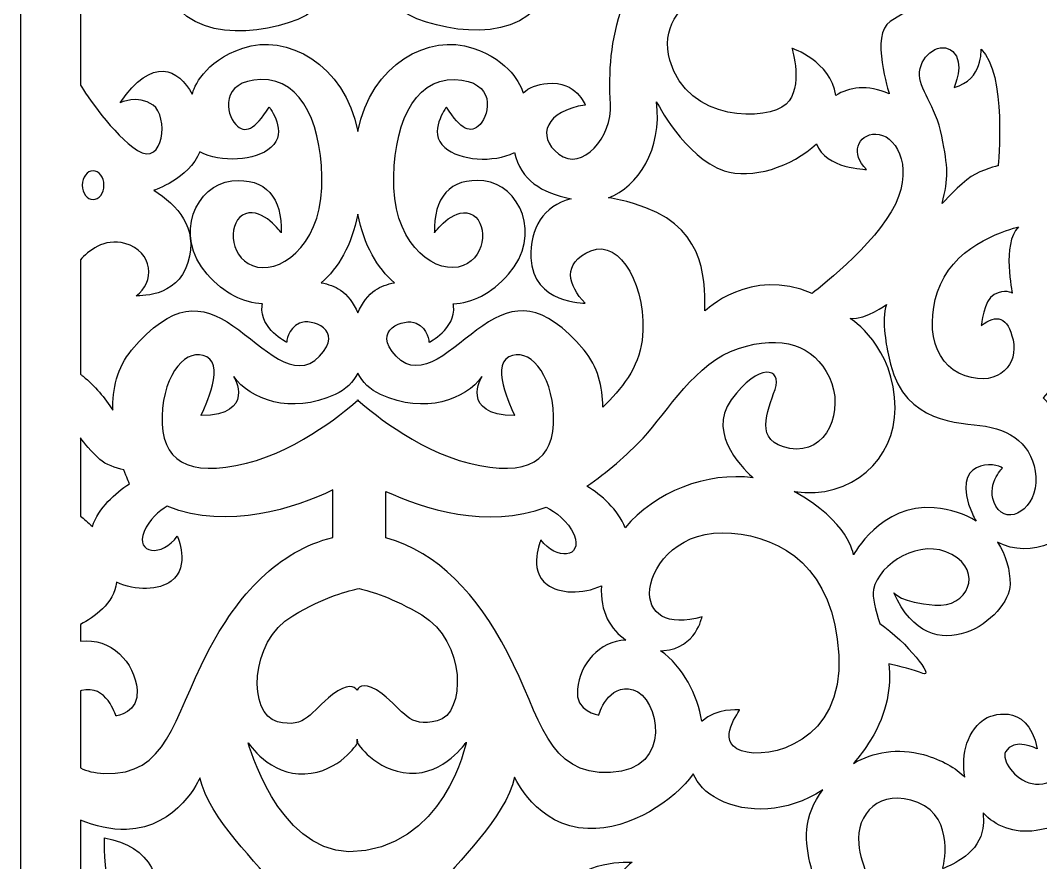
# Model space of a CAD drawing. Header units: centimetres. Extents: x 22.81 to 27, y 0.08 to 9.
# Drawn here: x 22.814 to 24.479, y 6.21 to 7.585 of the extents above; entities that cross this region are included whole.
import ezdxf

# ---------------------------------------------------------------- set-up
doc = ezdxf.new("R2010")
doc.units = ezdxf.units.CM
doc.header["$MEASUREMENT"] = 0
doc.layers.add('layer 1', color=7, linetype='Continuous')

msp = doc.modelspace()

# ---------------------------------------------------------------- linework, layer by layer
at = {"layer": 'layer 1', "color": 250}
for points, knots in [([(26.99976, 0.08294), (26.99976, 0.08294), (22.81369, 0.08294), (22.81369, 0.08294), (22.81369, 0.08294), (22.81369, 0.08294), (22.81369, 9.00077), (22.81369, 9.00077), (22.81369, 9.00077), (22.81369, 9.00077), (26.99976, 9.00077), (26.99976, 9.00077), (26.99976, 9.00077), (26.99976, 9.00077), (26.99976, 0.08294), (26.99976, 0.08294)], [0, 0, 0, 0, 0.2, 0.2, 0.2, 0.2, 0.4, 0.4, 0.4, 0.4, 0.6, 0.6, 0.6, 0.6, 1, 1, 1, 1]), ([(22.91161, 7.47896), (22.91161, 7.47896), (22.91161, 7.68213), (22.91161, 7.68213), (22.91161, 7.68213), (22.9335, 7.67986), (22.99877, 7.67791), (23.02448, 7.73069), (23.02448, 7.73069), (23.05558, 7.79457), (23.0259, 7.85343), (22.95096, 7.86595), (22.95096, 7.86595), (22.95096, 7.86595), (22.94955, 7.8384), (22.95661, 7.78831), (22.95661, 7.78831), (22.96071, 7.75928), (22.93444, 7.74748), (22.91161, 7.7427), (22.91161, 7.7427), (22.91161, 7.7427), (22.91161, 7.89514), (22.91161, 7.89514), (22.91161, 7.89514), (22.93562, 7.88502), (22.96149, 7.87897), (22.98708, 7.87979), (22.98708, 7.87979), (23.07146, 7.8825), (23.10674, 7.96406), (23.10674, 7.96406), (23.10674, 7.96406), (23.12207, 7.8961), (23.20032, 7.8268), (23.23868, 7.77514), (23.23868, 7.77514), (23.27703, 7.72349), (23.25402, 7.65962), (23.18498, 7.63516), (23.18498, 7.63516), (23.11593, 7.6107), (23.09446, 7.70447), (23.12975, 7.72078), (23.12975, 7.72078), (23.16503, 7.73709), (23.18498, 7.71535), (23.18498, 7.71535), (23.18498, 7.71535), (23.18498, 7.71535), (23.18651, 7.76563), (23.14663, 7.77921), (23.14663, 7.77921), (23.10674, 7.79281), (23.03462, 7.78737), (23.04537, 7.66913), (23.04537, 7.66913), (23.05611, 7.55089), (23.18651, 7.55497), (23.2663, 7.58624), (23.2663, 7.58624), (23.34608, 7.61749), (23.3476, 7.75612), (23.3476, 7.76698), (23.3476, 7.76698), (23.3476, 7.77787), (23.37368, 7.77378), (23.37368, 7.77378), (23.37368, 7.77378), (23.37368, 7.77378), (23.37343, 7.77467), (23.37343, 7.77467), (23.37343, 7.77467), (23.3769, 7.77359), (23.37942, 7.77165), (23.37942, 7.76829), (23.37942, 7.76829), (23.37942, 7.75743), (23.38095, 7.61879), (23.46073, 7.58754), (23.46073, 7.58754), (23.54051, 7.55628), (23.67091, 7.55219), (23.68164, 7.67043), (23.68164, 7.67043), (23.69239, 7.78868), (23.62029, 7.79411), (23.5804, 7.78052), (23.5804, 7.78052), (23.54051, 7.76694), (23.54204, 7.71664), (23.54204, 7.71664), (23.54204, 7.71664), (23.54204, 7.71664), (23.56198, 7.7384), (23.59726, 7.72209), (23.59726, 7.72209), (23.63255, 7.70576), (23.61107, 7.61199), (23.54204, 7.63644), (23.54204, 7.63644), (23.473, 7.66093), (23.44999, 7.72481), (23.48834, 7.77645), (23.48834, 7.77645), (23.52669, 7.82809), (23.60494, 7.8974), (23.62029, 7.96535), (23.62029, 7.96535), (23.62029, 7.96535), (23.65558, 7.88381), (23.73994, 7.88109), (23.73994, 7.88109), (23.80945, 7.87885), (23.88106, 7.92734), (23.91185, 7.97033), (23.91185, 7.97033), (23.91878, 7.95439), (23.9318, 7.93944), (23.95349, 7.92846), (23.95349, 7.92846), (24.00359, 7.90311), (24.07712, 7.90659), (24.14057, 7.95656), (24.14057, 7.95656), (24.1155, 7.9327), (24.09936, 7.90227), (24.09721, 7.87339), (24.09721, 7.87339), (24.09408, 7.8311), (24.10993, 7.78844), (24.12297, 7.76133), (24.12297, 7.76133), (24.07796, 7.7621), (24.02959, 7.75619), (23.98082, 7.74154), (23.98082, 7.74154), (23.94306, 7.73021), (23.90827, 7.71484), (23.87905, 7.69676), (23.87905, 7.69676), (23.86114, 7.69711), (23.8018, 7.70137), (23.78563, 7.74107), (23.78563, 7.74107), (23.76649, 7.78798), (23.81211, 7.81927), (23.81211, 7.81927), (23.81211, 7.81927), (23.81211, 7.81927), (23.72088, 7.82448), (23.70618, 7.77105), (23.70618, 7.77105), (23.69202, 7.71966), (23.72685, 7.65142), (23.82505, 7.6532), (23.82505, 7.6532), (23.81197, 7.63892), (23.80226, 7.62385), (23.79672, 7.60837), (23.79672, 7.60837), (23.77676, 7.55263), (23.7737, 7.50099), (23.77676, 7.44799), (23.77676, 7.44799), (23.77984, 7.39499), (23.73074, 7.33656), (23.69239, 7.36644), (23.69239, 7.36644), (23.65403, 7.39634), (23.67244, 7.43712), (23.73535, 7.44662), (23.73535, 7.44662), (23.73535, 7.44662), (23.72154, 7.48605), (23.67398, 7.48196), (23.67398, 7.48196), (23.65698, 7.48051), (23.64373, 7.47523), (23.6341, 7.46625), (23.6341, 7.46625), (23.63009, 7.47936), (23.6132, 7.51875), (23.5521, 7.53959), (23.5521, 7.53959), (23.4814, 7.56367), (23.38577, 7.51414), (23.36442, 7.40331), (23.36442, 7.40331), (23.34305, 7.51414), (23.24745, 7.56367), (23.17676, 7.53959), (23.17676, 7.53959), (23.11214, 7.51756), (23.09701, 7.4748), (23.09418, 7.46428), (23.09418, 7.46428), (23.07179, 7.50551), (23.02933, 7.52758), (22.97642, 7.45025), (22.97642, 7.45025), (22.97642, 7.45025), (23.00468, 7.46401), (23.03013, 7.4465), (23.03013, 7.4465), (23.05558, 7.42894), (23.04851, 7.34505), (23.00468, 7.37259), (23.00468, 7.37259), (22.96549, 7.39723), (22.92066, 7.4649), (22.91161, 7.47896)], [0, 0, 0, 0, 0.0185185, 0.0185185, 0.0185185, 0.0185185, 0.037037, 0.037037, 0.037037, 0.037037, 0.0555556, 0.0555556, 0.0555556, 0.0555556, 0.0740741, 0.0740741, 0.0740741, 0.0740741, 0.0925926, 0.0925926, 0.0925926, 0.0925926, 0.1111111, 0.1111111, 0.1111111, 0.1111111, 0.1296296, 0.1296296, 0.1296296, 0.1296296, 0.1481481, 0.1481481, 0.1481481, 0.1481481, 0.1666667, 0.1666667, 0.1666667, 0.1666667, 0.1851852, 0.1851852, 0.1851852, 0.1851852, 0.2037037, 0.2037037, 0.2037037, 0.2037037, 0.2222222, 0.2222222, 0.2222222, 0.2222222, 0.2407407, 0.2407407, 0.2407407, 0.2407407, 0.2592593, 0.2592593, 0.2592593, 0.2592593, 0.2777778, 0.2777778, 0.2777778, 0.2777778, 0.2962963, 0.2962963, 0.2962963, 0.2962963, 0.3148148, 0.3148148, 0.3148148, 0.3148148, 0.3333333, 0.3333333, 0.3333333, 0.3333333, 0.3518519, 0.3518519, 0.3518519, 0.3518519, 0.3703704, 0.3703704, 0.3703704, 0.3703704, 0.3888889, 0.3888889, 0.3888889, 0.3888889, 0.4074074, 0.4074074, 0.4074074, 0.4074074, 0.4259259, 0.4259259, 0.4259259, 0.4259259, 0.4444444, 0.4444444, 0.4444444, 0.4444444, 0.462963, 0.462963, 0.462963, 0.462963, 0.4814815, 0.4814815, 0.4814815, 0.4814815, 0.5, 0.5, 0.5, 0.5, 0.5185185, 0.5185185, 0.5185185, 0.5185185, 0.537037, 0.537037, 0.537037, 0.537037, 0.5555556, 0.5555556, 0.5555556, 0.5555556, 0.5740741, 0.5740741, 0.5740741, 0.5740741, 0.5925926, 0.5925926, 0.5925926, 0.5925926, 0.6111111, 0.6111111, 0.6111111, 0.6111111, 0.6296296, 0.6296296, 0.6296296, 0.6296296, 0.6481481, 0.6481481, 0.6481481, 0.6481481, 0.6666667, 0.6666667, 0.6666667, 0.6666667, 0.6851852, 0.6851852, 0.6851852, 0.6851852, 0.7037037, 0.7037037, 0.7037037, 0.7037037, 0.7222222, 0.7222222, 0.7222222, 0.7222222, 0.7407407, 0.7407407, 0.7407407, 0.7407407, 0.7592593, 0.7592593, 0.7592593, 0.7592593, 0.7777778, 0.7777778, 0.7777778, 0.7777778, 0.7962963, 0.7962963, 0.7962963, 0.7962963, 0.8148148, 0.8148148, 0.8148148, 0.8148148, 0.8333333, 0.8333333, 0.8333333, 0.8333333, 0.8518519, 0.8518519, 0.8518519, 0.8518519, 0.8703704, 0.8703704, 0.8703704, 0.8703704, 0.8888889, 0.8888889, 0.8888889, 0.8888889, 0.9074074, 0.9074074, 0.9074074, 0.9074074, 0.9259259, 0.9259259, 0.9259259, 0.9259259, 0.9444444, 0.9444444, 0.9444444, 0.9444444, 0.962963, 0.962963, 0.962963, 0.962963, 1, 1, 1, 1]), ([(24.14434, 7.46207), (24.1659, 7.476), (24.19633, 7.48028), (24.23177, 7.46495), (24.23177, 7.46495), (24.23177, 7.46495), (24.20004, 7.5622), (24.23341, 7.58306), (24.23341, 7.58306), (24.26678, 7.60392), (24.26875, 7.6022), (24.26875, 7.6022), (24.26875, 7.6022), (24.26875, 7.6022), (24.26858, 7.61073), (24.26955, 7.62262), (24.26955, 7.62262), (24.22919, 7.6388), (24.1523, 7.66577), (24.08338, 7.66795), (24.08338, 7.66795), (23.98443, 7.67107), (23.84539, 7.62202), (23.87368, 7.51975), (23.87368, 7.51975), (23.90195, 7.41746), (24.03391, 7.42061), (24.06335, 7.44774), (24.06335, 7.44774), (24.09281, 7.47487), (24.07287, 7.53904), (24.07287, 7.53904), (24.07287, 7.53904), (24.07287, 7.53904), (24.13624, 7.51883), (24.14434, 7.46207)], [0, 0, 0, 0, 0.1, 0.1, 0.1, 0.1, 0.2, 0.2, 0.2, 0.2, 0.3, 0.3, 0.3, 0.3, 0.4, 0.4, 0.4, 0.4, 0.5, 0.5, 0.5, 0.5, 0.6, 0.6, 0.6, 0.6, 0.7, 0.7, 0.7, 0.7, 0.8, 0.8, 0.8, 0.8, 1, 1, 1, 1]), ([(24.40948, 7.34744), (24.40948, 7.34744), (24.4242, 7.49863), (24.38153, 7.53774), (24.38153, 7.53774), (24.38153, 7.53774), (24.38552, 7.48796), (24.33752, 7.4751), (24.33752, 7.4751), (24.33752, 7.4751), (24.35564, 7.51604), (24.33572, 7.5337), (24.33572, 7.5337), (24.31579, 7.55134), (24.28409, 7.52969), (24.28135, 7.5008), (24.28135, 7.5008), (24.27864, 7.47192), (24.30763, 7.44703), (24.3176, 7.39567), (24.3176, 7.39567), (24.32756, 7.34431), (24.3291, 7.32775), (24.31806, 7.28576), (24.31806, 7.28576), (24.31806, 7.28576), (24.34784, 7.31798), (24.36546, 7.3297), (24.36546, 7.3297), (24.38311, 7.34142), (24.40948, 7.34744), (24.40948, 7.34744)], [0, 0, 0, 0, 0.1111111, 0.1111111, 0.1111111, 0.1111111, 0.2222222, 0.2222222, 0.2222222, 0.2222222, 0.3333333, 0.3333333, 0.3333333, 0.3333333, 0.4444444, 0.4444444, 0.4444444, 0.4444444, 0.5555556, 0.5555556, 0.5555556, 0.5555556, 0.6666667, 0.6666667, 0.6666667, 0.6666667, 0.7777778, 0.7777778, 0.7777778, 0.7777778, 1, 1, 1, 1]), ([(22.91161, 7.00743), (22.91161, 7.00743), (22.91161, 7.19402), (22.91161, 7.19402), (22.91161, 7.19402), (22.92393, 7.2076), (22.95048, 7.23025), (22.98427, 7.22073), (22.98427, 7.22073), (23.03139, 7.20746), (23.03351, 7.15623), (23.00249, 7.13535), (23.00249, 7.13535), (23.00249, 7.13535), (23.06994, 7.13062), (23.08707, 7.18943), (23.08707, 7.18943), (23.1042, 7.24824), (23.06972, 7.28242), (23.03155, 7.30748), (23.03155, 7.30748), (23.03155, 7.30748), (23.08875, 7.32571), (23.10641, 7.37043), (23.10641, 7.37043), (23.14068, 7.35162), (23.19739, 7.35555), (23.22267, 7.3772), (23.22267, 7.3772), (23.25149, 7.40192), (23.21989, 7.44307), (23.21989, 7.44307), (23.21989, 7.44307), (23.19571, 7.40603), (23.18084, 7.39863), (23.16503, 7.41507), (23.16503, 7.41507), (23.14923, 7.43154), (23.13803, 7.48611), (23.20636, 7.48812), (23.20636, 7.48812), (23.27471, 7.49015), (23.30887, 7.40943), (23.30545, 7.31159), (23.30545, 7.31159), (23.30203, 7.21371), (23.23371, 7.16831), (23.19271, 7.18446), (23.19271, 7.18446), (23.15171, 7.2006), (23.15285, 7.25911), (23.18131, 7.26921), (23.18131, 7.26921), (23.20979, 7.27929), (23.23939, 7.23792), (23.23939, 7.23792), (23.23939, 7.23792), (23.24053, 7.29442), (23.21549, 7.32872), (23.15853, 7.32266), (23.15853, 7.32266), (23.10159, 7.31662), (23.06173, 7.23489), (23.11867, 7.17033), (23.11867, 7.17033), (23.14701, 7.13821), (23.17817, 7.12382), (23.20863, 7.12194), (23.20863, 7.12194), (23.20839, 7.12086), (23.2082, 7.11979), (23.20809, 7.11868), (23.20809, 7.11868), (23.20444, 7.08092), (23.24826, 7.05937), (23.24826, 7.05937), (23.24826, 7.05937), (23.24826, 7.05937), (23.24949, 7.08201), (23.26896, 7.09063), (23.26896, 7.09063), (23.28845, 7.09927), (23.34323, 7.07985), (23.30183, 7.03671), (23.30183, 7.03671), (23.26046, 6.99358), (23.2119, 7.05085), (23.16054, 7.08639), (23.16054, 7.08639), (23.10919, 7.12192), (23.06264, 7.1262), (22.99523, 7.04658), (22.99523, 7.04658), (22.97134, 7.01836), (22.96398, 6.98266), (22.9644, 6.94832), (22.9644, 6.94832), (22.95152, 6.96869), (22.93547, 6.98852), (22.91586, 7.00384), (22.91586, 7.00384), (22.91438, 7.005), (22.91296, 7.0062), (22.91161, 7.00743)], [0, 0, 0, 0, 0.037037, 0.037037, 0.037037, 0.037037, 0.0740741, 0.0740741, 0.0740741, 0.0740741, 0.1111111, 0.1111111, 0.1111111, 0.1111111, 0.1481481, 0.1481481, 0.1481481, 0.1481481, 0.1851852, 0.1851852, 0.1851852, 0.1851852, 0.2222222, 0.2222222, 0.2222222, 0.2222222, 0.2592593, 0.2592593, 0.2592593, 0.2592593, 0.2962963, 0.2962963, 0.2962963, 0.2962963, 0.3333333, 0.3333333, 0.3333333, 0.3333333, 0.3703704, 0.3703704, 0.3703704, 0.3703704, 0.4074074, 0.4074074, 0.4074074, 0.4074074, 0.4444444, 0.4444444, 0.4444444, 0.4444444, 0.4814815, 0.4814815, 0.4814815, 0.4814815, 0.5185185, 0.5185185, 0.5185185, 0.5185185, 0.5555556, 0.5555556, 0.5555556, 0.5555556, 0.5925926, 0.5925926, 0.5925926, 0.5925926, 0.6296296, 0.6296296, 0.6296296, 0.6296296, 0.6666667, 0.6666667, 0.6666667, 0.6666667, 0.7037037, 0.7037037, 0.7037037, 0.7037037, 0.7407407, 0.7407407, 0.7407407, 0.7407407, 0.7777778, 0.7777778, 0.7777778, 0.7777778, 0.8148148, 0.8148148, 0.8148148, 0.8148148, 0.8518519, 0.8518519, 0.8518519, 0.8518519, 0.8888889, 0.8888889, 0.8888889, 0.8888889, 0.9259259, 0.9259259, 0.9259259, 0.9259259, 1, 1, 1, 1]), ([(23.76445, 6.95364), (23.79353, 6.98114), (23.82353, 7.01923), (23.82829, 7.06221), (23.82829, 7.06221), (23.83792, 7.14893), (23.79298, 7.22854), (23.74485, 7.20865), (23.74485, 7.20865), (23.69669, 7.18874), (23.70793, 7.15178), (23.73522, 7.12333), (23.73522, 7.12333), (23.73522, 7.12333), (23.65015, 7.12192), (23.64694, 7.19726), (23.64694, 7.19726), (23.64489, 7.24536), (23.66657, 7.28209), (23.71254, 7.29352), (23.71254, 7.29352), (23.66282, 7.30419), (23.63138, 7.32338), (23.61993, 7.3691), (23.61993, 7.3691), (23.58547, 7.35181), (23.53085, 7.35606), (23.50619, 7.3772), (23.50619, 7.3772), (23.47737, 7.40192), (23.50898, 7.44307), (23.50898, 7.44307), (23.50898, 7.44307), (23.53314, 7.40603), (23.548, 7.39863), (23.56382, 7.41507), (23.56382, 7.41507), (23.5796, 7.43154), (23.59081, 7.48611), (23.52247, 7.48812), (23.52247, 7.48812), (23.45415, 7.49015), (23.41997, 7.40943), (23.4234, 7.31159), (23.4234, 7.31159), (23.42682, 7.21371), (23.49514, 7.16831), (23.53615, 7.18446), (23.53615, 7.18446), (23.57714, 7.2006), (23.57601, 7.25911), (23.54754, 7.26921), (23.54754, 7.26921), (23.51906, 7.27929), (23.48944, 7.23792), (23.48944, 7.23792), (23.48944, 7.23792), (23.48832, 7.29442), (23.51337, 7.32872), (23.57032, 7.32266), (23.57032, 7.32266), (23.62725, 7.31662), (23.66712, 7.23489), (23.61017, 7.17033), (23.61017, 7.17033), (23.58183, 7.13821), (23.55068, 7.12382), (23.52023, 7.12194), (23.52023, 7.12194), (23.52045, 7.12086), (23.52064, 7.11979), (23.52075, 7.11868), (23.52075, 7.11868), (23.52438, 7.08092), (23.48058, 7.05937), (23.48058, 7.05937), (23.48058, 7.05937), (23.48058, 7.05937), (23.47937, 7.08201), (23.45988, 7.09063), (23.45988, 7.09063), (23.44041, 7.09927), (23.38563, 7.07985), (23.42701, 7.03671), (23.42701, 7.03671), (23.4684, 6.99358), (23.51694, 7.05085), (23.5683, 7.08639), (23.5683, 7.08639), (23.61965, 7.12192), (23.6662, 7.1262), (23.7336, 7.04658), (23.7336, 7.04658), (23.75627, 7.0198), (23.76408, 6.98631), (23.76445, 6.95364)], [0, 0, 0, 0, 0.04, 0.04, 0.04, 0.04, 0.08, 0.08, 0.08, 0.08, 0.12, 0.12, 0.12, 0.12, 0.16, 0.16, 0.16, 0.16, 0.2, 0.2, 0.2, 0.2, 0.24, 0.24, 0.24, 0.24, 0.28, 0.28, 0.28, 0.28, 0.32, 0.32, 0.32, 0.32, 0.36, 0.36, 0.36, 0.36, 0.4, 0.4, 0.4, 0.4, 0.44, 0.44, 0.44, 0.44, 0.48, 0.48, 0.48, 0.48, 0.52, 0.52, 0.52, 0.52, 0.56, 0.56, 0.56, 0.56, 0.6, 0.6, 0.6, 0.6, 0.64, 0.64, 0.64, 0.64, 0.68, 0.68, 0.68, 0.68, 0.72, 0.72, 0.72, 0.72, 0.76, 0.76, 0.76, 0.76, 0.8, 0.8, 0.8, 0.8, 0.84, 0.84, 0.84, 0.84, 0.88, 0.88, 0.88, 0.88, 0.92, 0.92, 0.92, 0.92, 1, 1, 1, 1]), ([(23.77342, 7.29511), (23.78608, 7.2933), (23.7997, 7.29031), (23.81428, 7.28599), (23.81428, 7.28599), (23.92983, 7.25188), (23.93101, 7.17025), (23.93101, 7.11055), (23.93101, 7.11055), (23.93101, 7.11055), (24.00484, 7.18306), (24.10594, 7.13899), (24.10594, 7.13899), (24.10594, 7.13899), (24.21063, 7.21856), (24.24173, 7.28494), (24.24173, 7.28494), (24.27283, 7.3513), (24.23971, 7.3993), (24.2097, 7.3993), (24.2097, 7.3993), (24.17972, 7.3993), (24.16825, 7.36568), (24.19471, 7.34148), (24.19471, 7.34148), (24.19471, 7.34148), (24.12744, 7.34216), (24.11296, 7.38336), (24.11296, 7.38336), (24.07352, 7.34575), (24.00649, 7.32439), (23.96243, 7.33926), (23.96243, 7.33926), (23.89798, 7.36102), (23.85195, 7.45206), (23.85195, 7.45206), (23.85195, 7.45206), (23.86141, 7.3735), (23.82165, 7.31352), (23.77342, 7.29511)], [0, 0, 0, 0, 0.0909091, 0.0909091, 0.0909091, 0.0909091, 0.1818182, 0.1818182, 0.1818182, 0.1818182, 0.2727273, 0.2727273, 0.2727273, 0.2727273, 0.3636364, 0.3636364, 0.3636364, 0.3636364, 0.4545455, 0.4545455, 0.4545455, 0.4545455, 0.5454545, 0.5454545, 0.5454545, 0.5454545, 0.6363636, 0.6363636, 0.6363636, 0.6363636, 0.7272727, 0.7272727, 0.7272727, 0.7272727, 0.8181818, 0.8181818, 0.8181818, 0.8181818, 1, 1, 1, 1]), ([(22.93236, 7.29223), (22.92262, 7.29223), (22.91468, 7.30278), (22.91468, 7.31571), (22.91468, 7.31571), (22.91468, 7.32866), (22.92262, 7.33918), (22.93236, 7.33918), (22.93236, 7.33918), (22.94208, 7.33918), (22.95002, 7.32866), (22.95002, 7.31571), (22.95002, 7.31571), (22.95002, 7.30278), (22.94208, 7.29223), (22.93236, 7.29223)], [0, 0, 0, 0, 0.2, 0.2, 0.2, 0.2, 0.4, 0.4, 0.4, 0.4, 0.6, 0.6, 0.6, 0.6, 1, 1, 1, 1]), ([(23.36442, 7.26867), (23.37443, 7.21765), (23.39636, 7.18024), (23.42407, 7.15662), (23.42407, 7.15662), (23.41269, 7.15443), (23.40194, 7.15049), (23.39292, 7.14456), (23.39292, 7.14456), (23.38142, 7.13699), (23.37146, 7.12354), (23.36442, 7.10729), (23.36442, 7.10729), (23.35741, 7.12354), (23.3474, 7.13699), (23.33593, 7.14456), (23.33593, 7.14456), (23.32692, 7.15049), (23.31618, 7.15443), (23.30478, 7.15662), (23.30478, 7.15662), (23.33249, 7.18024), (23.35441, 7.21765), (23.36442, 7.26867)], [0, 0, 0, 0, 0.1428571, 0.1428571, 0.1428571, 0.1428571, 0.2857143, 0.2857143, 0.2857143, 0.2857143, 0.4285714, 0.4285714, 0.4285714, 0.4285714, 0.5714286, 0.5714286, 0.5714286, 0.5714286, 0.7142857, 0.7142857, 0.7142857, 0.7142857, 1, 1, 1, 1]), ([(24.35535, 6.34982), (24.34017, 6.36466), (24.31824, 6.37768), (24.28742, 6.38639), (24.28742, 6.38639), (24.24556, 6.39822), (24.20563, 6.39043), (24.17323, 6.37218), (24.17323, 6.37218), (24.18309, 6.38342), (24.19249, 6.39605), (24.20129, 6.41016), (24.20129, 6.41016), (24.22976, 6.45581), (24.23466, 6.49779), (24.23095, 6.53438), (24.23095, 6.53438), (24.24817, 6.53045), (24.27308, 6.52435), (24.28651, 6.51907), (24.28651, 6.51907), (24.30668, 6.51111), (24.26077, 6.56995), (24.21631, 6.60035), (24.21631, 6.60035), (24.20938, 6.62345), (24.20337, 6.64232), (24.20614, 6.65603), (24.20614, 6.65603), (24.21468, 6.69809), (24.28285, 6.74122), (24.33399, 6.71318), (24.33399, 6.71318), (24.38511, 6.68514), (24.36077, 6.62583), (24.30598, 6.63015), (24.30598, 6.63015), (24.2512, 6.63447), (24.23904, 6.65064), (24.23904, 6.65064), (24.23904, 6.65064), (24.29989, 6.51368), (24.42894, 6.60965), (24.42894, 6.66466), (24.42894, 6.66466), (24.42894, 6.68774), (24.42236, 6.71218), (24.40831, 6.73323), (24.40831, 6.73323), (24.46114, 6.70453), (24.53639, 6.73509), (24.55155, 6.797), (24.55155, 6.797), (24.57149, 6.87854), (24.48278, 6.9687), (24.48278, 6.9687), (24.48278, 6.9687), (24.52873, 7.01463), (24.50634, 7.09187), (24.50634, 7.09187), (24.50634, 7.09187), (24.53815, 7.07099), (24.5782, 7.06577), (24.59587, 7.1169), (24.59587, 7.1169), (24.61355, 7.16805), (24.56996, 7.18892), (24.56996, 7.18892), (24.56996, 7.18892), (24.5782, 7.16282), (24.55936, 7.1336), (24.53109, 7.13777), (24.53109, 7.13777), (24.5028, 7.14194), (24.47807, 7.18996), (24.49574, 7.22963), (24.49574, 7.22963), (24.51341, 7.26926), (24.58057, 7.26614), (24.65833, 7.20562), (24.65833, 7.20562), (24.73608, 7.14509), (24.76234, 7.02951), (24.75271, 6.9556), (24.75271, 6.9556), (24.74877, 6.92525), (24.73942, 6.89851), (24.72975, 6.87751), (24.72975, 6.87751), (24.7079, 6.89937), (24.68044, 6.90993), (24.64998, 6.90993), (24.64998, 6.90993), (24.59108, 6.90993), (24.55515, 6.85028), (24.55515, 6.85028), (24.55515, 6.85028), (24.61649, 6.86182), (24.65552, 6.84039), (24.68155, 6.79101), (24.68155, 6.79101), (24.70757, 6.74162), (24.67969, 6.69385), (24.63322, 6.64939), (24.63322, 6.64939), (24.58675, 6.60493), (24.56445, 6.45016), (24.56445, 6.45016), (24.56445, 6.45016), (24.50311, 6.2575), (24.40831, 6.36619), (24.42132, 6.39088), (24.42132, 6.39088), (24.43434, 6.41557), (24.47335, 6.39582), (24.47335, 6.39582), (24.47335, 6.39582), (24.45664, 6.47814), (24.39157, 6.44687), (24.39157, 6.44687), (24.39157, 6.44687), (24.35894, 6.42712), (24.34815, 6.38744), (24.35535, 6.34982)], [0, 0, 0, 0, 0.03125, 0.03125, 0.03125, 0.03125, 0.0625, 0.0625, 0.0625, 0.0625, 0.09375, 0.09375, 0.09375, 0.09375, 0.125, 0.125, 0.125, 0.125, 0.15625, 0.15625, 0.15625, 0.15625, 0.1875, 0.1875, 0.1875, 0.1875, 0.21875, 0.21875, 0.21875, 0.21875, 0.25, 0.25, 0.25, 0.25, 0.28125, 0.28125, 0.28125, 0.28125, 0.3125, 0.3125, 0.3125, 0.3125, 0.34375, 0.34375, 0.34375, 0.34375, 0.375, 0.375, 0.375, 0.375, 0.40625, 0.40625, 0.40625, 0.40625, 0.4375, 0.4375, 0.4375, 0.4375, 0.46875, 0.46875, 0.46875, 0.46875, 0.5, 0.5, 0.5, 0.5, 0.53125, 0.53125, 0.53125, 0.53125, 0.5625, 0.5625, 0.5625, 0.5625, 0.59375, 0.59375, 0.59375, 0.59375, 0.625, 0.625, 0.625, 0.625, 0.65625, 0.65625, 0.65625, 0.65625, 0.6875, 0.6875, 0.6875, 0.6875, 0.71875, 0.71875, 0.71875, 0.71875, 0.75, 0.75, 0.75, 0.75, 0.78125, 0.78125, 0.78125, 0.78125, 0.8125, 0.8125, 0.8125, 0.8125, 0.84375, 0.84375, 0.84375, 0.84375, 0.875, 0.875, 0.875, 0.875, 0.90625, 0.90625, 0.90625, 0.90625, 0.9375, 0.9375, 0.9375, 0.9375, 1, 1, 1, 1]), ([(24.4327, 7.13931), (24.4327, 7.13931), (24.41507, 7.22036), (24.44262, 7.2477), (24.44262, 7.2477), (24.44262, 7.2477), (24.35554, 7.22816), (24.32139, 7.16567), (24.32139, 7.16567), (24.28721, 7.10318), (24.29823, 7.02312), (24.35554, 7.00455), (24.35554, 7.00455), (24.41286, 6.98602), (24.44262, 7.02507), (24.43381, 7.06315), (24.43381, 7.06315), (24.42498, 7.10124), (24.40735, 7.1061), (24.382, 7.08658), (24.382, 7.08658), (24.382, 7.08658), (24.38531, 7.12758), (24.40294, 7.13736), (24.40294, 7.13736), (24.42058, 7.14711), (24.4327, 7.13931), (24.4327, 7.13931)], [0, 0, 0, 0, 0.125, 0.125, 0.125, 0.125, 0.25, 0.25, 0.25, 0.25, 0.375, 0.375, 0.375, 0.375, 0.5, 0.5, 0.5, 0.5, 0.625, 0.625, 0.625, 0.625, 0.75, 0.75, 0.75, 0.75, 1, 1, 1, 1]), ([(24.37355, 6.76735), (24.37135, 6.7711), (24.36929, 6.7751), (24.36744, 6.77934), (24.36744, 6.77934), (24.32756, 6.87039), (24.40885, 6.86359), (24.41653, 6.85409), (24.41653, 6.85409), (24.41653, 6.85409), (24.38727, 6.82558), (24.40586, 6.79184), (24.40586, 6.79184), (24.42445, 6.75808), (24.47463, 6.78772), (24.47092, 6.83958), (24.47092, 6.83958), (24.4672, 6.89145), (24.43003, 6.9178), (24.37984, 6.92356), (24.37984, 6.92356), (24.32967, 6.92932), (24.24777, 6.93291), (24.22936, 7.04299), (24.22936, 7.04299), (24.22936, 7.04299), (24.21769, 7.09707), (24.22712, 7.12107), (24.22712, 7.12107), (24.22712, 7.12107), (24.19415, 7.09603), (24.16822, 7.09812), (24.16822, 7.09812), (24.16822, 7.09812), (24.24127, 7.05255), (24.24127, 6.95165), (24.24127, 6.95165), (24.24127, 6.86901), (24.17089, 6.80192), (24.07645, 6.81564), (24.07645, 6.81564), (24.16597, 6.76729), (24.17334, 6.71249), (24.17334, 6.71249), (24.17334, 6.71249), (24.17334, 6.71249), (24.21829, 6.79636), (24.30495, 6.78924), (24.30495, 6.78924), (24.33277, 6.78698), (24.3555, 6.77898), (24.37355, 6.76735)], [0, 0, 0, 0, 0.0714286, 0.0714286, 0.0714286, 0.0714286, 0.1428571, 0.1428571, 0.1428571, 0.1428571, 0.2142857, 0.2142857, 0.2142857, 0.2142857, 0.2857143, 0.2857143, 0.2857143, 0.2857143, 0.3571429, 0.3571429, 0.3571429, 0.3571429, 0.4285714, 0.4285714, 0.4285714, 0.4285714, 0.5, 0.5, 0.5, 0.5, 0.5714286, 0.5714286, 0.5714286, 0.5714286, 0.6428571, 0.6428571, 0.6428571, 0.6428571, 0.7142857, 0.7142857, 0.7142857, 0.7142857, 0.7857143, 0.7857143, 0.7857143, 0.7857143, 0.8571429, 0.8571429, 0.8571429, 0.8571429, 1, 1, 1, 1]), ([(23.80065, 6.75646), (23.84862, 6.81521), (23.93443, 6.84824), (24.00983, 6.83813), (24.00983, 6.83813), (24.00021, 6.84635), (23.93156, 6.90814), (23.97382, 6.96553), (23.97382, 6.96553), (24.01917, 7.02712), (24.05746, 7.0182), (24.04538, 6.98247), (24.04538, 6.98247), (24.03328, 6.94677), (24.00909, 6.89676), (24.06958, 6.88606), (24.06958, 6.88606), (24.13005, 6.87534), (24.15927, 6.94944), (24.13407, 7.00213), (24.13407, 7.00213), (24.10888, 7.05481), (24.05619, 7.07217), (23.98559, 7.04943), (23.98559, 7.04943), (23.91497, 7.02668), (23.87002, 6.94564), (23.8299, 6.903), (23.8299, 6.903), (23.80332, 6.87473), (23.77111, 6.84711), (23.73837, 6.82465), (23.73837, 6.82465), (23.76135, 6.8102), (23.78925, 6.78671), (23.80065, 6.75646)], [0, 0, 0, 0, 0.1, 0.1, 0.1, 0.1, 0.2, 0.2, 0.2, 0.2, 0.3, 0.3, 0.3, 0.3, 0.4, 0.4, 0.4, 0.4, 0.5, 0.5, 0.5, 0.5, 0.6, 0.6, 0.6, 0.6, 0.7, 0.7, 0.7, 0.7, 0.8, 0.8, 0.8, 0.8, 1, 1, 1, 1]), ([(23.36442, 7.00879), (23.37205, 6.99438), (23.38405, 6.98212), (23.40145, 6.97417), (23.40145, 6.97417), (23.47449, 6.94073), (23.54023, 6.96661), (23.567, 7.00329), (23.567, 7.00329), (23.567, 7.00329), (23.52927, 6.94073), (23.62057, 6.93966), (23.62057, 6.93966), (23.62057, 6.93966), (23.57918, 7.01945), (23.61084, 7.03562), (23.61084, 7.03562), (23.64249, 7.05181), (23.68145, 7.01083), (23.68389, 6.93858), (23.68389, 6.93858), (23.68632, 6.86632), (23.64249, 6.83829), (23.54631, 6.86202), (23.54631, 6.86202), (23.45757, 6.88391), (23.3771, 6.95356), (23.36522, 6.96417), (23.36522, 6.96417), (23.36522, 6.96417), (23.36514, 6.96553), (23.36514, 6.96553), (23.36514, 6.96553), (23.36514, 6.96553), (23.36488, 6.9653), (23.36442, 6.96488), (23.36442, 6.96488), (23.36395, 6.9653), (23.36371, 6.96553), (23.36371, 6.96553), (23.36371, 6.96553), (23.36371, 6.96553), (23.36363, 6.96417), (23.36363, 6.96417), (23.36363, 6.96417), (23.35178, 6.95359), (23.27132, 6.88392), (23.18254, 6.86202), (23.18254, 6.86202), (23.08635, 6.83829), (23.04253, 6.86632), (23.04496, 6.93858), (23.04496, 6.93858), (23.04739, 7.01083), (23.08635, 7.05181), (23.11801, 7.03562), (23.11801, 7.03562), (23.14966, 7.01945), (23.10827, 6.93966), (23.10827, 6.93966), (23.10827, 6.93966), (23.19958, 6.94073), (23.16184, 7.00329), (23.16184, 7.00329), (23.16184, 7.00329), (23.18862, 6.96661), (23.25436, 6.94073), (23.3274, 6.97417), (23.3274, 6.97417), (23.3448, 6.98212), (23.3568, 6.99438), (23.36442, 7.00879)], [0, 0, 0, 0, 0.0526316, 0.0526316, 0.0526316, 0.0526316, 0.1052632, 0.1052632, 0.1052632, 0.1052632, 0.1578947, 0.1578947, 0.1578947, 0.1578947, 0.2105263, 0.2105263, 0.2105263, 0.2105263, 0.2631579, 0.2631579, 0.2631579, 0.2631579, 0.3157895, 0.3157895, 0.3157895, 0.3157895, 0.3684211, 0.3684211, 0.3684211, 0.3684211, 0.4210526, 0.4210526, 0.4210526, 0.4210526, 0.4736842, 0.4736842, 0.4736842, 0.4736842, 0.5263158, 0.5263158, 0.5263158, 0.5263158, 0.5789474, 0.5789474, 0.5789474, 0.5789474, 0.6315789, 0.6315789, 0.6315789, 0.6315789, 0.6842105, 0.6842105, 0.6842105, 0.6842105, 0.7368421, 0.7368421, 0.7368421, 0.7368421, 0.7894737, 0.7894737, 0.7894737, 0.7894737, 0.8421053, 0.8421053, 0.8421053, 0.8421053, 0.8947368, 0.8947368, 0.8947368, 0.8947368, 1, 1, 1, 1]), ([(22.91161, 6.77574), (22.91161, 6.77574), (22.91161, 6.90324), (22.91161, 6.90324), (22.91161, 6.90324), (22.91734, 6.89563), (22.92934, 6.88058), (22.94334, 6.86817), (22.94334, 6.86817), (22.95307, 6.85955), (22.96906, 6.85434), (22.98273, 6.85129), (22.98273, 6.85129), (22.98701, 6.83884), (22.99061, 6.83054), (22.99158, 6.82839), (22.99158, 6.82839), (22.96832, 6.81322), (22.94113, 6.78919), (22.93114, 6.75856), (22.93114, 6.75856), (22.92419, 6.76554), (22.91736, 6.7713), (22.91161, 6.77574)], [0, 0, 0, 0, 0.1428571, 0.1428571, 0.1428571, 0.1428571, 0.2857143, 0.2857143, 0.2857143, 0.2857143, 0.4285714, 0.4285714, 0.4285714, 0.4285714, 0.5714286, 0.5714286, 0.5714286, 0.5714286, 0.7142857, 0.7142857, 0.7142857, 0.7142857, 1, 1, 1, 1]), ([(22.91161, 6.36467), (22.91161, 6.36467), (22.91161, 6.49033), (22.91161, 6.49033), (22.91161, 6.49033), (22.91213, 6.49051), (22.91265, 6.49067), (22.91317, 6.49082), (22.91317, 6.49082), (22.95488, 6.50218), (22.96935, 6.4496), (22.96935, 6.4496), (22.96935, 6.4496), (22.96935, 6.4496), (23.00866, 6.45476), (23.0041, 6.49208), (23.0041, 6.49208), (23.00033, 6.53711), (22.96158, 6.57797), (22.91161, 6.57145), (22.91161, 6.57145), (22.91161, 6.57145), (22.91161, 6.59899), (22.91161, 6.59899), (22.91161, 6.59899), (22.93392, 6.61038), (22.96633, 6.63273), (22.97065, 6.6679), (22.97065, 6.6679), (23.00144, 6.65328), (23.04056, 6.65488), (23.05979, 6.66957), (23.05979, 6.66957), (23.09175, 6.69397), (23.06971, 6.74279), (23.06971, 6.74279), (23.06971, 6.74279), (23.04545, 6.70862), (23.00027, 6.7135), (23.01571, 6.75059), (23.01571, 6.75059), (23.02384, 6.77015), (23.03994, 6.7835), (23.05335, 6.7917), (23.05335, 6.7917), (23.15383, 6.75175), (23.26283, 6.78937), (23.3235, 6.81833), (23.3235, 6.81833), (23.3235, 6.81833), (23.3235, 6.74098), (23.3235, 6.74098), (23.3235, 6.74098), (23.23448, 6.71814), (23.16933, 6.64955), (23.1186, 6.55194), (23.1186, 6.55194), (23.06242, 6.44391), (23.05439, 6.3515), (22.95008, 6.35576), (22.95008, 6.35576), (22.93446, 6.3564), (22.92178, 6.35962), (22.91161, 6.36467)], [0, 0, 0, 0, 0.0588235, 0.0588235, 0.0588235, 0.0588235, 0.1176471, 0.1176471, 0.1176471, 0.1176471, 0.1764706, 0.1764706, 0.1764706, 0.1764706, 0.2352941, 0.2352941, 0.2352941, 0.2352941, 0.2941176, 0.2941176, 0.2941176, 0.2941176, 0.3529412, 0.3529412, 0.3529412, 0.3529412, 0.4117647, 0.4117647, 0.4117647, 0.4117647, 0.4705882, 0.4705882, 0.4705882, 0.4705882, 0.5294118, 0.5294118, 0.5294118, 0.5294118, 0.5882353, 0.5882353, 0.5882353, 0.5882353, 0.6470588, 0.6470588, 0.6470588, 0.6470588, 0.7058824, 0.7058824, 0.7058824, 0.7058824, 0.7647059, 0.7647059, 0.7647059, 0.7647059, 0.8235294, 0.8235294, 0.8235294, 0.8235294, 0.8823529, 0.8823529, 0.8823529, 0.8823529, 1, 1, 1, 1]), ([(23.80181, 6.57342), (23.77727, 6.59036), (23.75901, 6.61966), (23.76209, 6.66199), (23.76209, 6.66199), (23.73134, 6.64755), (23.69242, 6.64918), (23.67328, 6.6638), (23.67328, 6.6638), (23.64131, 6.68822), (23.66335, 6.73704), (23.66335, 6.73704), (23.66335, 6.73704), (23.68761, 6.70287), (23.73279, 6.70773), (23.71736, 6.74485), (23.71736, 6.74485), (23.70757, 6.76839), (23.68626, 6.7829), (23.67197, 6.79036), (23.67197, 6.79036), (23.57505, 6.75362), (23.47083, 6.78784), (23.41009, 6.81609), (23.41009, 6.81609), (23.41009, 6.81609), (23.41009, 6.74048), (23.41009, 6.74048), (23.41009, 6.74048), (23.49575, 6.71603), (23.55895, 6.64845), (23.60843, 6.55327), (23.60843, 6.55327), (23.66459, 6.44521), (23.67262, 6.35279), (23.77695, 6.35707), (23.77695, 6.35707), (23.88125, 6.36134), (23.85558, 6.48074), (23.81386, 6.49213), (23.81386, 6.49213), (23.77213, 6.50349), (23.75768, 6.45089), (23.75768, 6.45089), (23.75768, 6.45089), (23.75768, 6.45089), (23.71836, 6.45607), (23.72292, 6.4934), (23.72292, 6.4934), (23.72634, 6.53422), (23.75856, 6.57167), (23.80181, 6.57342)], [0, 0, 0, 0, 0.0714286, 0.0714286, 0.0714286, 0.0714286, 0.1428571, 0.1428571, 0.1428571, 0.1428571, 0.2142857, 0.2142857, 0.2142857, 0.2142857, 0.2857143, 0.2857143, 0.2857143, 0.2857143, 0.3571429, 0.3571429, 0.3571429, 0.3571429, 0.4285714, 0.4285714, 0.4285714, 0.4285714, 0.5, 0.5, 0.5, 0.5, 0.5714286, 0.5714286, 0.5714286, 0.5714286, 0.6428571, 0.6428571, 0.6428571, 0.6428571, 0.7142857, 0.7142857, 0.7142857, 0.7142857, 0.7857143, 0.7857143, 0.7857143, 0.7857143, 0.8571429, 0.8571429, 0.8571429, 0.8571429, 1, 1, 1, 1]), ([(23.92611, 6.44087), (23.92613, 6.44088), (23.92616, 6.44091), (23.9262, 6.44095), (23.9262, 6.44095), (23.95027, 6.46227), (23.98398, 6.45942), (23.98719, 6.45942), (23.98719, 6.45942), (23.99039, 6.45942), (23.94546, 6.40824), (23.99039, 6.39261), (23.99039, 6.39261), (24.03532, 6.37698), (24.15729, 6.40682), (24.14926, 6.54899), (24.14926, 6.54899), (24.14126, 6.69116), (24.05779, 6.74092), (23.97434, 6.74802), (23.97434, 6.74802), (23.89088, 6.75515), (23.84595, 6.69826), (23.84114, 6.65704), (23.84114, 6.65704), (23.83633, 6.61582), (23.87002, 6.59449), (23.9262, 6.61154), (23.9262, 6.61154), (23.9262, 6.61154), (23.91656, 6.56037), (23.86363, 6.5561), (23.86363, 6.5561), (23.8619, 6.55596), (23.86016, 6.55589), (23.85839, 6.55587), (23.85839, 6.55587), (23.89561, 6.53066), (23.91831, 6.48312), (23.92611, 6.44087)], [0, 0, 0, 0, 0.0909091, 0.0909091, 0.0909091, 0.0909091, 0.1818182, 0.1818182, 0.1818182, 0.1818182, 0.2727273, 0.2727273, 0.2727273, 0.2727273, 0.3636364, 0.3636364, 0.3636364, 0.3636364, 0.4545455, 0.4545455, 0.4545455, 0.4545455, 0.5454545, 0.5454545, 0.5454545, 0.5454545, 0.6363636, 0.6363636, 0.6363636, 0.6363636, 0.7272727, 0.7272727, 0.7272727, 0.7272727, 0.8181818, 0.8181818, 0.8181818, 0.8181818, 1, 1, 1, 1]), ([(23.36678, 6.65739), (23.35049, 6.65448), (23.31189, 6.64478), (23.25822, 6.61309), (23.25822, 6.61309), (23.186, 6.57042), (23.18556, 6.45198), (23.23306, 6.44013), (23.23306, 6.44013), (23.28053, 6.42827), (23.28663, 6.45628), (23.32314, 6.48433), (23.32314, 6.48433), (23.34795, 6.50338), (23.3587, 6.49755), (23.36305, 6.49185), (23.36305, 6.49185), (23.36673, 6.49781), (23.37716, 6.50615), (23.40388, 6.48563), (23.40388, 6.48563), (23.44041, 6.45759), (23.44649, 6.42956), (23.49398, 6.44142), (23.49398, 6.44142), (23.54145, 6.45328), (23.54103, 6.57174), (23.4688, 6.61439), (23.4688, 6.61439), (23.42133, 6.64241), (23.38564, 6.65324), (23.36678, 6.65739)], [0, 0, 0, 0, 0.1111111, 0.1111111, 0.1111111, 0.1111111, 0.2222222, 0.2222222, 0.2222222, 0.2222222, 0.3333333, 0.3333333, 0.3333333, 0.3333333, 0.4444444, 0.4444444, 0.4444444, 0.4444444, 0.5555556, 0.5555556, 0.5555556, 0.5555556, 0.6666667, 0.6666667, 0.6666667, 0.6666667, 0.7777778, 0.7777778, 0.7777778, 0.7777778, 1, 1, 1, 1]), ([(23.36353, 6.41179), (23.36353, 6.41179), (23.36332, 6.40454), (23.36332, 6.40454), (23.36332, 6.40454), (23.36332, 6.40454), (23.33531, 6.35815), (23.27809, 6.35492), (23.27809, 6.35492), (23.22088, 6.35168), (23.18556, 6.4056), (23.18556, 6.4056), (23.18556, 6.4056), (23.18556, 6.4056), (23.23212, 6.23209), (23.3497, 6.22771), (23.3497, 6.22771), (23.3497, 6.22771), (23.3497, 6.22777), (23.3497, 6.22777), (23.3497, 6.22777), (23.50591, 6.23006), (23.54145, 6.40691), (23.54145, 6.40691), (23.54145, 6.40691), (23.54145, 6.40691), (23.50614, 6.353), (23.44892, 6.35622), (23.44892, 6.35622), (23.3917, 6.35947), (23.36371, 6.40584), (23.36371, 6.40584), (23.36371, 6.40584), (23.36371, 6.40584), (23.36353, 6.41179), (23.36353, 6.41179)], [0, 0, 0, 0, 0.1, 0.1, 0.1, 0.1, 0.2, 0.2, 0.2, 0.2, 0.3, 0.3, 0.3, 0.3, 0.4, 0.4, 0.4, 0.4, 0.5, 0.5, 0.5, 0.5, 0.6, 0.6, 0.6, 0.6, 0.7, 0.7, 0.7, 0.7, 0.8, 0.8, 0.8, 0.8, 1, 1, 1, 1]), ([(24.85921, 6.27659), (24.87183, 6.26028), (24.89255, 6.22772), (24.8873, 6.19515), (24.8873, 6.19515), (24.87986, 6.14905), (24.78136, 6.1227), (24.7386, 6.14246), (24.7386, 6.14246), (24.69584, 6.16222), (24.71815, 6.21162), (24.71815, 6.21162), (24.71815, 6.21162), (24.69883, 6.19908), (24.69134, 6.18445), (24.69092, 6.16956), (24.69092, 6.16956), (24.64944, 6.19452), (24.60367, 6.20322), (24.56329, 6.18324), (24.56329, 6.18324), (24.47885, 6.1415), (24.4337, 6.00408), (24.4337, 6.00408), (24.4337, 6.00408), (24.42904, 6.03028), (24.38118, 6.0663), (24.34003, 6.08011), (24.34003, 6.08011), (24.31657, 6.09726), (24.27452, 6.12452), (24.22928, 6.13752), (24.22928, 6.13752), (24.226, 6.13845), (24.22272, 6.13935), (24.21937, 6.1402), (24.21937, 6.1402), (24.20602, 6.16511), (24.18547, 6.20438), (24.18188, 6.24082), (24.18188, 6.24082), (24.17711, 6.28894), (24.21587, 6.33317), (24.27853, 6.30815), (24.27853, 6.30815), (24.34119, 6.28315), (24.31912, 6.20031), (24.31912, 6.20031), (24.31912, 6.20031), (24.31912, 6.20031), (24.3685, 6.2179), (24.38096, 6.2529), (24.38096, 6.2529), (24.38464, 6.26323), (24.38652, 6.27669), (24.38481, 6.29125), (24.38481, 6.29125), (24.40507, 6.2699), (24.43453, 6.25706), (24.47151, 6.26243), (24.47151, 6.26243), (24.58489, 6.2789), (24.59773, 6.37698), (24.59773, 6.37698), (24.59773, 6.37698), (24.63947, 6.31298), (24.75824, 6.2476), (24.85292, 6.2746), (24.85292, 6.2746), (24.85509, 6.27522), (24.85717, 6.27589), (24.85921, 6.27659)], [0, 0, 0, 0, 0.0526316, 0.0526316, 0.0526316, 0.0526316, 0.1052632, 0.1052632, 0.1052632, 0.1052632, 0.1578947, 0.1578947, 0.1578947, 0.1578947, 0.2105263, 0.2105263, 0.2105263, 0.2105263, 0.2631579, 0.2631579, 0.2631579, 0.2631579, 0.3157895, 0.3157895, 0.3157895, 0.3157895, 0.3684211, 0.3684211, 0.3684211, 0.3684211, 0.4210526, 0.4210526, 0.4210526, 0.4210526, 0.4736842, 0.4736842, 0.4736842, 0.4736842, 0.5263158, 0.5263158, 0.5263158, 0.5263158, 0.5789474, 0.5789474, 0.5789474, 0.5789474, 0.6315789, 0.6315789, 0.6315789, 0.6315789, 0.6842105, 0.6842105, 0.6842105, 0.6842105, 0.7368421, 0.7368421, 0.7368421, 0.7368421, 0.7894737, 0.7894737, 0.7894737, 0.7894737, 0.8421053, 0.8421053, 0.8421053, 0.8421053, 0.8947368, 0.8947368, 0.8947368, 0.8947368, 1, 1, 1, 1]), ([(22.91161, 5.87042), (22.91161, 5.87042), (22.91161, 6.06665), (22.91161, 6.06665), (22.91161, 6.06665), (22.9335, 6.06438), (22.99877, 6.06243), (23.02448, 6.11521), (23.02448, 6.11521), (23.05558, 6.17909), (23.0259, 6.23795), (22.95096, 6.25047), (22.95096, 6.25047), (22.95096, 6.25047), (22.94955, 6.22291), (22.95661, 6.17283), (22.95661, 6.17283), (22.96071, 6.1438), (22.93444, 6.132), (22.91161, 6.12722), (22.91161, 6.12722), (22.91161, 6.12722), (22.91161, 6.27966), (22.91161, 6.27966), (22.91161, 6.27966), (22.93562, 6.26954), (22.96149, 6.26349), (22.98708, 6.26431), (22.98708, 6.26431), (23.07146, 6.26702), (23.10674, 6.34857), (23.10674, 6.34857), (23.10674, 6.34857), (23.12207, 6.28062), (23.20032, 6.21132), (23.23868, 6.15966), (23.23868, 6.15966), (23.27703, 6.10801), (23.25402, 6.04414), (23.18498, 6.01968), (23.18498, 6.01968), (23.11593, 5.99521), (23.09446, 6.08899), (23.12975, 6.1053), (23.12975, 6.1053), (23.16503, 6.12161), (23.18498, 6.09987), (23.18498, 6.09987), (23.18498, 6.09987), (23.18498, 6.09987), (23.18651, 6.15015), (23.14663, 6.16373), (23.14663, 6.16373), (23.10674, 6.17733), (23.03462, 6.17189), (23.04537, 6.05365), (23.04537, 6.05365), (23.05611, 5.9354), (23.18651, 5.93949), (23.2663, 5.97076), (23.2663, 5.97076), (23.34608, 6.00201), (23.3476, 6.14064), (23.3476, 6.1515), (23.3476, 6.1515), (23.3476, 6.16238), (23.37368, 6.1583), (23.37368, 6.1583), (23.37368, 6.1583), (23.37368, 6.1583), (23.37343, 6.15918), (23.37343, 6.15918), (23.37343, 6.15918), (23.3769, 6.15811), (23.37942, 6.15617), (23.37942, 6.15281), (23.37942, 6.15281), (23.37942, 6.14195), (23.38095, 6.00331), (23.46073, 5.97206), (23.46073, 5.97206), (23.54051, 5.9408), (23.67091, 5.93671), (23.68164, 6.05495), (23.68164, 6.05495), (23.69239, 6.1732), (23.62029, 6.17863), (23.5804, 6.16504), (23.5804, 6.16504), (23.54051, 6.15146), (23.54204, 6.10116), (23.54204, 6.10116), (23.54204, 6.10116), (23.54204, 6.10116), (23.56198, 6.12291), (23.59726, 6.10661), (23.59726, 6.10661), (23.63255, 6.09028), (23.61107, 5.99651), (23.54204, 6.02096), (23.54204, 6.02096), (23.473, 6.04545), (23.44999, 6.10932), (23.48834, 6.16096), (23.48834, 6.16096), (23.52669, 6.21261), (23.60494, 6.28192), (23.62029, 6.34987), (23.62029, 6.34987), (23.62029, 6.34987), (23.65558, 6.26833), (23.73994, 6.26561), (23.73994, 6.26561), (23.80945, 6.26337), (23.88106, 6.31186), (23.91185, 6.35485), (23.91185, 6.35485), (23.91878, 6.33891), (23.9318, 6.32396), (23.95349, 6.31298), (23.95349, 6.31298), (23.9991, 6.2899), (24.06415, 6.29071), (24.12333, 6.32876), (24.12333, 6.32876), (24.10823, 6.30885), (24.09881, 6.28642), (24.09721, 6.26485), (24.09721, 6.26485), (24.09408, 6.22256), (24.10993, 6.17989), (24.12297, 6.15279), (24.12297, 6.15279), (24.07796, 6.15356), (24.02959, 6.14765), (23.98082, 6.133), (23.98082, 6.133), (23.94306, 6.12167), (23.90827, 6.1063), (23.87905, 6.08821), (23.87905, 6.08821), (23.86114, 6.08857), (23.8018, 6.09283), (23.78563, 6.13253), (23.78563, 6.13253), (23.76649, 6.17944), (23.81211, 6.21073), (23.81211, 6.21073), (23.81211, 6.21073), (23.81211, 6.21073), (23.72088, 6.21594), (23.70618, 6.16251), (23.70618, 6.16251), (23.69202, 6.11112), (23.72685, 6.04288), (23.82505, 6.04466), (23.82505, 6.04466), (23.81197, 6.03038), (23.80226, 6.01531), (23.79672, 5.99983), (23.79672, 5.99983), (23.77676, 5.94409), (23.7737, 5.89245), (23.77676, 5.83945), (23.77676, 5.83945), (23.77984, 5.78645), (23.73074, 5.72802), (23.69239, 5.7579), (23.69239, 5.7579), (23.65403, 5.7878), (23.67244, 5.82858), (23.73535, 5.83808), (23.73535, 5.83808), (23.73535, 5.83808), (23.72154, 5.87751), (23.67398, 5.87342), (23.67398, 5.87342), (23.65698, 5.87197), (23.64373, 5.86669), (23.6341, 5.85771), (23.6341, 5.85771), (23.63009, 5.87082), (23.6132, 5.91021), (23.5521, 5.93105), (23.5521, 5.93105), (23.4814, 5.95513), (23.38577, 5.9056), (23.36442, 5.79477), (23.36442, 5.79477), (23.34305, 5.9056), (23.24745, 5.95513), (23.17676, 5.93105), (23.17676, 5.93105), (23.11214, 5.90902), (23.09701, 5.86625), (23.09418, 5.85574), (23.09418, 5.85574), (23.07179, 5.89697), (23.02933, 5.91904), (22.97642, 5.8417), (22.97642, 5.8417), (22.97642, 5.8417), (23.00468, 5.85547), (23.03013, 5.83796), (23.03013, 5.83796), (23.05558, 5.8204), (23.04851, 5.7365), (23.00468, 5.76405), (23.00468, 5.76405), (22.96549, 5.78869), (22.92066, 5.85636), (22.91161, 5.87042)], [0, 0, 0, 0, 0.0185185, 0.0185185, 0.0185185, 0.0185185, 0.037037, 0.037037, 0.037037, 0.037037, 0.0555556, 0.0555556, 0.0555556, 0.0555556, 0.0740741, 0.0740741, 0.0740741, 0.0740741, 0.0925926, 0.0925926, 0.0925926, 0.0925926, 0.1111111, 0.1111111, 0.1111111, 0.1111111, 0.1296296, 0.1296296, 0.1296296, 0.1296296, 0.1481481, 0.1481481, 0.1481481, 0.1481481, 0.1666667, 0.1666667, 0.1666667, 0.1666667, 0.1851852, 0.1851852, 0.1851852, 0.1851852, 0.2037037, 0.2037037, 0.2037037, 0.2037037, 0.2222222, 0.2222222, 0.2222222, 0.2222222, 0.2407407, 0.2407407, 0.2407407, 0.2407407, 0.2592593, 0.2592593, 0.2592593, 0.2592593, 0.2777778, 0.2777778, 0.2777778, 0.2777778, 0.2962963, 0.2962963, 0.2962963, 0.2962963, 0.3148148, 0.3148148, 0.3148148, 0.3148148, 0.3333333, 0.3333333, 0.3333333, 0.3333333, 0.3518519, 0.3518519, 0.3518519, 0.3518519, 0.3703704, 0.3703704, 0.3703704, 0.3703704, 0.3888889, 0.3888889, 0.3888889, 0.3888889, 0.4074074, 0.4074074, 0.4074074, 0.4074074, 0.4259259, 0.4259259, 0.4259259, 0.4259259, 0.4444444, 0.4444444, 0.4444444, 0.4444444, 0.462963, 0.462963, 0.462963, 0.462963, 0.4814815, 0.4814815, 0.4814815, 0.4814815, 0.5, 0.5, 0.5, 0.5, 0.5185185, 0.5185185, 0.5185185, 0.5185185, 0.537037, 0.537037, 0.537037, 0.537037, 0.5555556, 0.5555556, 0.5555556, 0.5555556, 0.5740741, 0.5740741, 0.5740741, 0.5740741, 0.5925926, 0.5925926, 0.5925926, 0.5925926, 0.6111111, 0.6111111, 0.6111111, 0.6111111, 0.6296296, 0.6296296, 0.6296296, 0.6296296, 0.6481481, 0.6481481, 0.6481481, 0.6481481, 0.6666667, 0.6666667, 0.6666667, 0.6666667, 0.6851852, 0.6851852, 0.6851852, 0.6851852, 0.7037037, 0.7037037, 0.7037037, 0.7037037, 0.7222222, 0.7222222, 0.7222222, 0.7222222, 0.7407407, 0.7407407, 0.7407407, 0.7407407, 0.7592593, 0.7592593, 0.7592593, 0.7592593, 0.7777778, 0.7777778, 0.7777778, 0.7777778, 0.7962963, 0.7962963, 0.7962963, 0.7962963, 0.8148148, 0.8148148, 0.8148148, 0.8148148, 0.8333333, 0.8333333, 0.8333333, 0.8333333, 0.8518519, 0.8518519, 0.8518519, 0.8518519, 0.8703704, 0.8703704, 0.8703704, 0.8703704, 0.8888889, 0.8888889, 0.8888889, 0.8888889, 0.9074074, 0.9074074, 0.9074074, 0.9074074, 0.9259259, 0.9259259, 0.9259259, 0.9259259, 0.9444444, 0.9444444, 0.9444444, 0.9444444, 0.962963, 0.962963, 0.962963, 0.962963, 1, 1, 1, 1])]:
    msp.add_open_spline(points, degree=3, knots=knots, dxfattribs=at)

doc.saveas('drawing.dxf')
